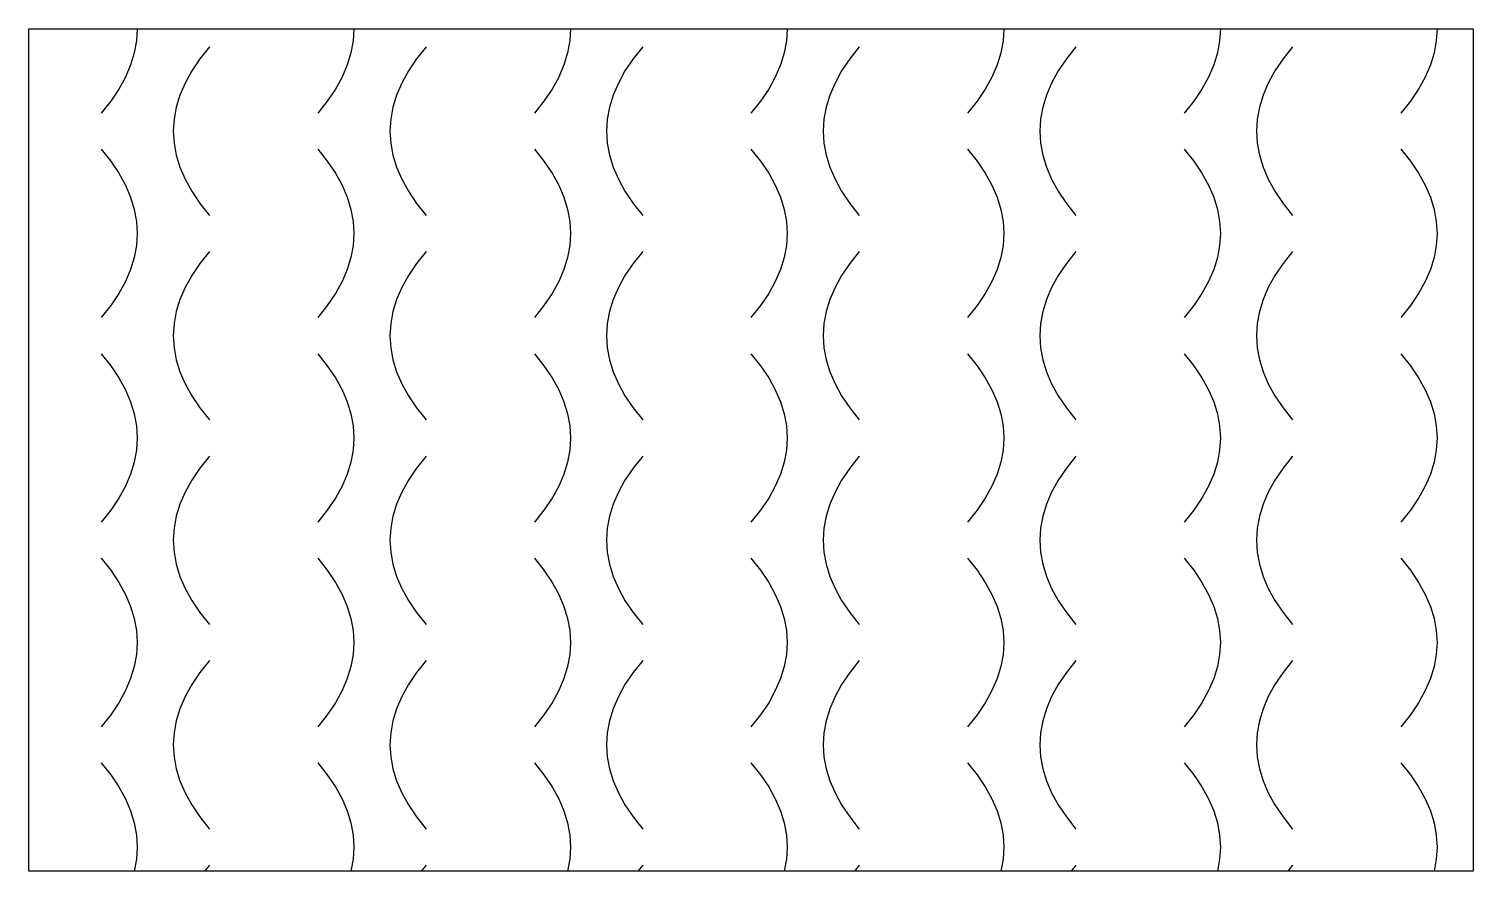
# Model space of a CAD drawing. Header units: millimetres. Extents: x 0 to 120, y 0 to 70.
import ezdxf

# ---------------------------------------------------------------- set-up
doc = ezdxf.new("R2010")
doc.units = ezdxf.units.MM
doc.layers.add('CUT', color=1, linetype='CONTINUOUS')

msp = doc.modelspace()

# ---------------------------------------------------------------- linework, layer by layer
at = {"layer": 'CUT'}
for p, q in [((15, 0.5), (14.602, 0)), ((33, 0.5), (32.602, 0)), ((51, 0.5), (50.602, 0)), ((69, 0.5), (68.602, 0)), ((87, 0.5), (86.602, 0)), ((105, 0.5), (104.602, 0))]:
    msp.add_line(p, q, dxfattribs=at)
for points in [[(0, 70), (120, 70), (120, 0), (0, 0), (0, 70)], [(9, 70), (9, 70), (8.9388, 69), (8.7551, 68), (8.449, 67), (8.0204, 66), (7.4694, 65), (6.7959, 64), (6, 63)], [(27, 70), (27, 70), (26.9388, 69), (26.7551, 68), (26.449, 67), (26.0204, 66), (25.4694, 65), (24.7959, 64), (24, 63)], [(45, 70), (45, 70), (44.9388, 69), (44.7551, 68), (44.449, 67), (44.0204, 66), (43.4694, 65), (42.7959, 64), (42, 63)], [(63, 70), (63, 70), (62.9388, 69), (62.7551, 68), (62.449, 67), (62.0204, 66), (61.4694, 65), (60.7959, 64), (60, 63)], [(81, 70), (81, 70), (80.9388, 69), (80.7551, 68), (80.449, 67), (80.0204, 66), (79.4694, 65), (78.7959, 64), (78, 63)], [(99, 70), (99, 70), (98.9388, 69), (98.7551, 68), (98.449, 67), (98.0204, 66), (97.4694, 65), (96.7959, 64), (96, 63)], [(117, 70), (117, 70), (116.9388, 69), (116.7551, 68), (116.449, 67), (116.0204, 66), (115.4694, 65), (114.7959, 64), (114, 63)], [(15, 68.5), (14.2041, 67.5), (13.5306, 66.5), (12.9796, 65.5), (12.551, 64.5), (12.2449, 63.5), (12.0612, 62.5), (12, 61.5), (12.0612, 60.5), (12.2449, 59.5), (12.551, 58.5), (12.9796, 57.5), (13.5306, 56.5), (14.2041, 55.5), (15, 54.5)], [(33, 68.5), (32.2041, 67.5), (31.5306, 66.5), (30.9796, 65.5), (30.551, 64.5), (30.2449, 63.5), (30.0612, 62.5), (30, 61.5), (30.0612, 60.5), (30.2449, 59.5), (30.551, 58.5), (30.9796, 57.5), (31.5306, 56.5), (32.2041, 55.5), (33, 54.5)], [(51, 68.5), (50.2041, 67.5), (49.5306, 66.5), (48.9796, 65.5), (48.551, 64.5), (48.2449, 63.5), (48.0612, 62.5), (48, 61.5), (48.0612, 60.5), (48.2449, 59.5), (48.551, 58.5), (48.9796, 57.5), (49.5306, 56.5), (50.2041, 55.5), (51, 54.5)], [(69, 68.5), (68.2041, 67.5), (67.5306, 66.5), (66.9796, 65.5), (66.551, 64.5), (66.2449, 63.5), (66.0612, 62.5), (66, 61.5), (66.0612, 60.5), (66.2449, 59.5), (66.551, 58.5), (66.9796, 57.5), (67.5306, 56.5), (68.2041, 55.5), (69, 54.5)], [(87, 68.5), (86.2041, 67.5), (85.5306, 66.5), (84.9796, 65.5), (84.551, 64.5), (84.2449, 63.5), (84.0612, 62.5), (84, 61.5), (84.0612, 60.5), (84.2449, 59.5), (84.551, 58.5), (84.9796, 57.5), (85.5306, 56.5), (86.2041, 55.5), (87, 54.5)], [(105, 68.5), (104.2041, 67.5), (103.5306, 66.5), (102.9796, 65.5), (102.551, 64.5), (102.2449, 63.5), (102.0612, 62.5), (102, 61.5), (102.0612, 60.5), (102.2449, 59.5), (102.551, 58.5), (102.9796, 57.5), (103.5306, 56.5), (104.2041, 55.5), (105, 54.5)], [(6, 60), (6.7959, 59), (7.4694, 58), (8.0204, 57), (8.449, 56), (8.7551, 55), (8.9388, 54), (9, 53), (8.9388, 52), (8.7551, 51), (8.449, 50), (8.0204, 49), (7.4694, 48), (6.7959, 47), (6, 46)], [(24, 60), (24.7959, 59), (25.4694, 58), (26.0204, 57), (26.449, 56), (26.7551, 55), (26.9388, 54), (27, 53), (26.9388, 52), (26.7551, 51), (26.449, 50), (26.0204, 49), (25.4694, 48), (24.7959, 47), (24, 46)], [(42, 60), (42.7959, 59), (43.4694, 58), (44.0204, 57), (44.449, 56), (44.7551, 55), (44.9388, 54), (45, 53), (44.9388, 52), (44.7551, 51), (44.449, 50), (44.0204, 49), (43.4694, 48), (42.7959, 47), (42, 46)], [(60, 60), (60.7959, 59), (61.4694, 58), (62.0204, 57), (62.449, 56), (62.7551, 55), (62.9388, 54), (63, 53), (62.9388, 52), (62.7551, 51), (62.449, 50), (62.0204, 49), (61.4694, 48), (60.7959, 47), (60, 46)], [(78, 60), (78.7959, 59), (79.4694, 58), (80.0204, 57), (80.449, 56), (80.7551, 55), (80.9388, 54), (81, 53), (80.9388, 52), (80.7551, 51), (80.449, 50), (80.0204, 49), (79.4694, 48), (78.7959, 47), (78, 46)], [(96, 60), (96.7959, 59), (97.4694, 58), (98.0204, 57), (98.449, 56), (98.7551, 55), (98.9388, 54), (99, 53), (98.9388, 52), (98.7551, 51), (98.449, 50), (98.0204, 49), (97.4694, 48), (96.7959, 47), (96, 46)], [(114, 60), (114.7959, 59), (115.4694, 58), (116.0204, 57), (116.449, 56), (116.7551, 55), (116.9388, 54), (117, 53), (116.9388, 52), (116.7551, 51), (116.449, 50), (116.0204, 49), (115.4694, 48), (114.7959, 47), (114, 46)], [(15, 51.5), (14.2041, 50.5), (13.5306, 49.5), (12.9796, 48.5), (12.551, 47.5), (12.2449, 46.5), (12.0612, 45.5), (12, 44.5), (12.0612, 43.5), (12.2449, 42.5), (12.551, 41.5), (12.9796, 40.5), (13.5306, 39.5), (14.2041, 38.5), (15, 37.5)], [(33, 51.5), (32.2041, 50.5), (31.5306, 49.5), (30.9796, 48.5), (30.551, 47.5), (30.2449, 46.5), (30.0612, 45.5), (30, 44.5), (30.0612, 43.5), (30.2449, 42.5), (30.551, 41.5), (30.9796, 40.5), (31.5306, 39.5), (32.2041, 38.5), (33, 37.5)], [(51, 51.5), (50.2041, 50.5), (49.5306, 49.5), (48.9796, 48.5), (48.551, 47.5), (48.2449, 46.5), (48.0612, 45.5), (48, 44.5), (48.0612, 43.5), (48.2449, 42.5), (48.551, 41.5), (48.9796, 40.5), (49.5306, 39.5), (50.2041, 38.5), (51, 37.5)], [(69, 51.5), (68.2041, 50.5), (67.5306, 49.5), (66.9796, 48.5), (66.551, 47.5), (66.2449, 46.5), (66.0612, 45.5), (66, 44.5), (66.0612, 43.5), (66.2449, 42.5), (66.551, 41.5), (66.9796, 40.5), (67.5306, 39.5), (68.2041, 38.5), (69, 37.5)], [(87, 51.5), (86.2041, 50.5), (85.5306, 49.5), (84.9796, 48.5), (84.551, 47.5), (84.2449, 46.5), (84.0612, 45.5), (84, 44.5), (84.0612, 43.5), (84.2449, 42.5), (84.551, 41.5), (84.9796, 40.5), (85.5306, 39.5), (86.2041, 38.5), (87, 37.5)], [(105, 51.5), (104.2041, 50.5), (103.5306, 49.5), (102.9796, 48.5), (102.551, 47.5), (102.2449, 46.5), (102.0612, 45.5), (102, 44.5), (102.0612, 43.5), (102.2449, 42.5), (102.551, 41.5), (102.9796, 40.5), (103.5306, 39.5), (104.2041, 38.5), (105, 37.5)], [(6, 43), (6.7959, 42), (7.4694, 41), (8.0204, 40), (8.449, 39), (8.7551, 38), (8.9388, 37), (9, 36), (8.9388, 35), (8.7551, 34), (8.449, 33), (8.0204, 32), (7.4694, 31), (6.7959, 30), (6, 29)], [(24, 43), (24.7959, 42), (25.4694, 41), (26.0204, 40), (26.449, 39), (26.7551, 38), (26.9388, 37), (27, 36), (26.9388, 35), (26.7551, 34), (26.449, 33), (26.0204, 32), (25.4694, 31), (24.7959, 30), (24, 29)], [(42, 43), (42.7959, 42), (43.4694, 41), (44.0204, 40), (44.449, 39), (44.7551, 38), (44.9388, 37), (45, 36), (44.9388, 35), (44.7551, 34), (44.449, 33), (44.0204, 32), (43.4694, 31), (42.7959, 30), (42, 29)], [(60, 43), (60.7959, 42), (61.4694, 41), (62.0204, 40), (62.449, 39), (62.7551, 38), (62.9388, 37), (63, 36), (62.9388, 35), (62.7551, 34), (62.449, 33), (62.0204, 32), (61.4694, 31), (60.7959, 30), (60, 29)], [(78, 43), (78.7959, 42), (79.4694, 41), (80.0204, 40), (80.449, 39), (80.7551, 38), (80.9388, 37), (81, 36), (80.9388, 35), (80.7551, 34), (80.449, 33), (80.0204, 32), (79.4694, 31), (78.7959, 30), (78, 29)], [(96, 43), (96.7959, 42), (97.4694, 41), (98.0204, 40), (98.449, 39), (98.7551, 38), (98.9388, 37), (99, 36), (98.9388, 35), (98.7551, 34), (98.449, 33), (98.0204, 32), (97.4694, 31), (96.7959, 30), (96, 29)], [(114, 43), (114.7959, 42), (115.4694, 41), (116.0204, 40), (116.449, 39), (116.7551, 38), (116.9388, 37), (117, 36), (116.9388, 35), (116.7551, 34), (116.449, 33), (116.0204, 32), (115.4694, 31), (114.7959, 30), (114, 29)], [(15, 34.5), (14.2041, 33.5), (13.5306, 32.5), (12.9796, 31.5), (12.551, 30.5), (12.2449, 29.5), (12.0612, 28.5), (12, 27.5), (12.0612, 26.5), (12.2449, 25.5), (12.551, 24.5), (12.9796, 23.5), (13.5306, 22.5), (14.2041, 21.5), (15, 20.5)], [(33, 34.5), (32.2041, 33.5), (31.5306, 32.5), (30.9796, 31.5), (30.551, 30.5), (30.2449, 29.5), (30.0612, 28.5), (30, 27.5), (30.0612, 26.5), (30.2449, 25.5), (30.551, 24.5), (30.9796, 23.5), (31.5306, 22.5), (32.2041, 21.5), (33, 20.5)], [(51, 34.5), (50.2041, 33.5), (49.5306, 32.5), (48.9796, 31.5), (48.551, 30.5), (48.2449, 29.5), (48.0612, 28.5), (48, 27.5), (48.0612, 26.5), (48.2449, 25.5), (48.551, 24.5), (48.9796, 23.5), (49.5306, 22.5), (50.2041, 21.5), (51, 20.5)], [(69, 34.5), (68.2041, 33.5), (67.5306, 32.5), (66.9796, 31.5), (66.551, 30.5), (66.2449, 29.5), (66.0612, 28.5), (66, 27.5), (66.0612, 26.5), (66.2449, 25.5), (66.551, 24.5), (66.9796, 23.5), (67.5306, 22.5), (68.2041, 21.5), (69, 20.5)], [(87, 34.5), (86.2041, 33.5), (85.5306, 32.5), (84.9796, 31.5), (84.551, 30.5), (84.2449, 29.5), (84.0612, 28.5), (84, 27.5), (84.0612, 26.5), (84.2449, 25.5), (84.551, 24.5), (84.9796, 23.5), (85.5306, 22.5), (86.2041, 21.5), (87, 20.5)], [(105, 34.5), (104.2041, 33.5), (103.5306, 32.5), (102.9796, 31.5), (102.551, 30.5), (102.2449, 29.5), (102.0612, 28.5), (102, 27.5), (102.0612, 26.5), (102.2449, 25.5), (102.551, 24.5), (102.9796, 23.5), (103.5306, 22.5), (104.2041, 21.5), (105, 20.5)], [(6, 26), (6.7959, 25), (7.4694, 24), (8.0204, 23), (8.449, 22), (8.7551, 21), (8.9388, 20), (9, 19), (8.9388, 18), (8.7551, 17), (8.449, 16), (8.0204, 15), (7.4694, 14), (6.7959, 13), (6, 12)], [(24, 26), (24.7959, 25), (25.4694, 24), (26.0204, 23), (26.449, 22), (26.7551, 21), (26.9388, 20), (27, 19), (26.9388, 18), (26.7551, 17), (26.449, 16), (26.0204, 15), (25.4694, 14), (24.7959, 13), (24, 12)], [(42, 26), (42.7959, 25), (43.4694, 24), (44.0204, 23), (44.449, 22), (44.7551, 21), (44.9388, 20), (45, 19), (44.9388, 18), (44.7551, 17), (44.449, 16), (44.0204, 15), (43.4694, 14), (42.7959, 13), (42, 12)], [(60, 26), (60.7959, 25), (61.4694, 24), (62.0204, 23), (62.449, 22), (62.7551, 21), (62.9388, 20), (63, 19), (62.9388, 18), (62.7551, 17), (62.449, 16), (62.0204, 15), (61.4694, 14), (60.7959, 13), (60, 12)], [(78, 26), (78.7959, 25), (79.4694, 24), (80.0204, 23), (80.449, 22), (80.7551, 21), (80.9388, 20), (81, 19), (80.9388, 18), (80.7551, 17), (80.449, 16), (80.0204, 15), (79.4694, 14), (78.7959, 13), (78, 12)], [(96, 26), (96.7959, 25), (97.4694, 24), (98.0204, 23), (98.449, 22), (98.7551, 21), (98.9388, 20), (99, 19), (98.9388, 18), (98.7551, 17), (98.449, 16), (98.0204, 15), (97.4694, 14), (96.7959, 13), (96, 12)], [(114, 26), (114.7959, 25), (115.4694, 24), (116.0204, 23), (116.449, 22), (116.7551, 21), (116.9388, 20), (117, 19), (116.9388, 18), (116.7551, 17), (116.449, 16), (116.0204, 15), (115.4694, 14), (114.7959, 13), (114, 12)], [(15, 17.5), (14.2041, 16.5), (13.5306, 15.5), (12.9796, 14.5), (12.551, 13.5), (12.2449, 12.5), (12.0612, 11.5), (12, 10.5), (12.0612, 9.5), (12.2449, 8.5), (12.551, 7.5), (12.9796, 6.5), (13.5306, 5.5), (14.2041, 4.5), (15, 3.5)], [(33, 17.5), (32.2041, 16.5), (31.5306, 15.5), (30.9796, 14.5), (30.551, 13.5), (30.2449, 12.5), (30.0612, 11.5), (30, 10.5), (30.0612, 9.5), (30.2449, 8.5), (30.551, 7.5), (30.9796, 6.5), (31.5306, 5.5), (32.2041, 4.5), (33, 3.5)], [(51, 17.5), (50.2041, 16.5), (49.5306, 15.5), (48.9796, 14.5), (48.551, 13.5), (48.2449, 12.5), (48.0612, 11.5), (48, 10.5), (48.0612, 9.5), (48.2449, 8.5), (48.551, 7.5), (48.9796, 6.5), (49.5306, 5.5), (50.2041, 4.5), (51, 3.5)], [(69, 17.5), (68.2041, 16.5), (67.5306, 15.5), (66.9796, 14.5), (66.551, 13.5), (66.2449, 12.5), (66.0612, 11.5), (66, 10.5), (66.0612, 9.5), (66.2449, 8.5), (66.551, 7.5), (66.9796, 6.5), (67.5306, 5.5), (68.2041, 4.5), (69, 3.5)], [(87, 17.5), (86.2041, 16.5), (85.5306, 15.5), (84.9796, 14.5), (84.551, 13.5), (84.2449, 12.5), (84.0612, 11.5), (84, 10.5), (84.0612, 9.5), (84.2449, 8.5), (84.551, 7.5), (84.9796, 6.5), (85.5306, 5.5), (86.2041, 4.5), (87, 3.5)], [(105, 17.5), (104.2041, 16.5), (103.5306, 15.5), (102.9796, 14.5), (102.551, 13.5), (102.2449, 12.5), (102.0612, 11.5), (102, 10.5), (102.0612, 9.5), (102.2449, 8.5), (102.551, 7.5), (102.9796, 6.5), (103.5306, 5.5), (104.2041, 4.5), (105, 3.5)], [(6, 9), (6.7959, 8), (7.4694, 7), (8.0204, 6), (8.449, 5), (8.7551, 4), (8.9388, 3), (9, 2), (8.9388, 1), (8.7551, 0), (8.7551, 0)], [(24, 9), (24.7959, 8), (25.4694, 7), (26.0204, 6), (26.449, 5), (26.7551, 4), (26.9388, 3), (27, 2), (26.9388, 1), (26.7551, 0), (26.7551, 0)], [(42, 9), (42.7959, 8), (43.4694, 7), (44.0204, 6), (44.449, 5), (44.7551, 4), (44.9388, 3), (45, 2), (44.9388, 1), (44.7551, 0), (44.7551, 0)], [(60, 9), (60.7959, 8), (61.4694, 7), (62.0204, 6), (62.449, 5), (62.7551, 4), (62.9388, 3), (63, 2), (62.9388, 1), (62.7551, 0), (62.7551, 0)], [(78, 9), (78.7959, 8), (79.4694, 7), (80.0204, 6), (80.449, 5), (80.7551, 4), (80.9388, 3), (81, 2), (80.9388, 1), (80.7551, 0), (80.7551, 0)], [(96, 9), (96.7959, 8), (97.4694, 7), (98.0204, 6), (98.449, 5), (98.7551, 4), (98.9388, 3), (99, 2), (98.9388, 1), (98.7551, 0), (98.7551, 0)], [(114, 9), (114.7959, 8), (115.4694, 7), (116.0204, 6), (116.449, 5), (116.7551, 4), (116.9388, 3), (117, 2), (116.9388, 1), (116.7551, 0), (116.7551, 0)]]:
    msp.add_lwpolyline(points, dxfattribs=at)

doc.saveas('drawing.dxf')
